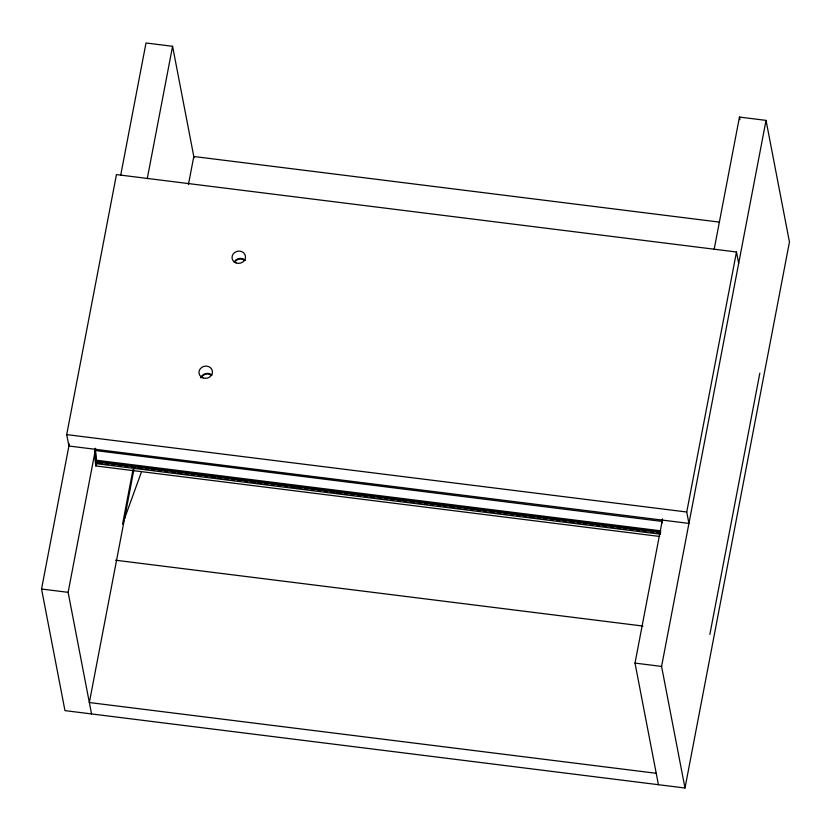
<?xml version="1.0" encoding="UTF-8"?>
<svg xmlns="http://www.w3.org/2000/svg" width="831" height="831" viewBox="0 0 831 831"><rect width="100%" height="100%" fill="white"/><g stroke="black" fill="none" stroke-linecap="round" stroke-linejoin="round"><path stroke-width="1.25" d="M736.484 251.99L686.738 512.01L688.93 523.416L68.911 446.008L66.709 434.613L116.454 174.583L736.484 251.99L738.676 263.385M714.141 249.435L739.465 117.067L766.037 120.381L789.45 241.987L684.993 788.017L64.963 710.619L41.55 589.013L69.305 443.92M120.682 175.351L146.007 42.983L172.578 46.297L194.039 157.765M91.535 713.933L68.121 592.337L95.638 448.511M147.253 178.675L172.578 46.297M132.981 469.671L122.562 524.101L141.187 472.652M133.905 469.608L89.343 702.538L656.23 773.297M188.44 184.503L193.8 156.498L719.459 222.116M662.4 519.063L662.421 521.463A9.847 1.433 -82.9 0 0 662.255 522.855M658.422 784.703L635.009 663.096L662.515 519.271M684.993 788.017L661.58 666.42L766.037 120.381M709.861 634.406L759.825 373.212M94.973 458.4L95.742 465.931L659.658 536.462M95.742 465.931L96.552 463.688L96.043 460.187L660.77 530.822M66.709 434.613L686.738 512.01M662.421 521.463L95.181 450.516L95.15 448.273M96.354 461.163L660.593 531.736M96.043 462.057L660.77 532.692M95.472 462.524L101.901 463.334M105.755 463.812L108.331 464.134M112.185 464.622L114.761 464.945M118.615 465.422L121.181 465.744M125.045 466.233L127.61 466.544M131.475 467.032L135.328 467.51M137.894 467.832L141.758 468.32M145.612 468.798L148.178 469.12M152.042 469.608L154.608 469.93M158.472 470.408L161.037 470.73M164.891 471.208L167.467 471.53M171.321 472.018L175.175 472.496M177.751 472.818L181.605 473.306M185.469 473.784L188.035 474.106M191.888 474.584L194.464 474.906M198.318 475.394L200.894 475.716M204.748 476.194L207.314 476.516M211.178 477.004L215.032 477.482M217.608 477.804L221.462 478.282M225.315 478.77L227.891 479.092M231.745 479.57L234.311 479.892M238.175 480.38L240.741 480.702M244.605 481.18L247.171 481.502M251.024 481.99L254.888 482.468M257.454 482.79L261.308 483.268M265.172 483.756L267.738 484.078M271.602 484.556L274.168 484.878M278.021 485.366L280.598 485.688M284.451 486.166L287.027 486.488M290.881 486.966L294.735 487.454M297.311 487.776L301.165 488.254M305.019 488.742L307.595 489.064M311.448 489.542L314.025 489.864M317.878 490.342L320.444 490.664M324.308 491.152L326.874 491.474M330.738 491.952L334.592 492.44M337.157 492.762L341.022 493.24M344.875 493.728L347.441 494.04M351.305 494.528L353.871 494.85M357.725 495.328L360.301 495.65M364.155 496.138L366.731 496.46M370.584 496.938L374.438 497.426M378.302 497.904L380.868 498.226M384.722 498.704L387.298 499.026M391.152 499.514L393.728 499.836M397.582 500.314L400.158 500.636M404.011 501.124L406.577 501.446M410.441 501.924L414.295 502.402M418.149 502.89L420.725 503.212M424.579 503.69L427.155 504.012M431.009 504.5L433.574 504.822M437.438 505.3L440.004 505.622M443.858 506.1L446.434 506.422M450.288 506.91L454.152 507.388M458.006 507.876L460.571 508.198M464.436 508.676L467.001 508.998M470.855 509.486L473.431 509.798M477.285 510.286L479.861 510.608M483.715 511.086L486.291 511.408M490.145 511.896L493.998 512.374M497.852 512.862L500.428 513.184M504.282 513.662L506.858 513.984M510.712 514.462L513.288 514.784M517.142 515.272L519.707 515.594M523.572 516.072L526.137 516.394M529.991 516.882L533.855 517.36M537.709 517.838L540.285 518.16M544.139 518.648L546.705 518.97M550.569 519.448L553.134 519.77M556.988 520.258L559.564 520.58M563.418 521.058L565.994 521.38M569.848 521.858L573.702 522.346M577.566 522.824L580.131 523.146M583.985 523.634L586.561 523.956M590.415 524.434L592.991 524.756M596.845 525.244L599.421 525.556M603.275 526.044L605.841 526.366M610.982 527.01L613.558 527.332M617.412 527.81L619.988 528.132M623.842 528.62L626.418 528.942M630.272 529.42L632.838 529.742M636.702 530.22L639.268 530.542M643.121 531.03L645.697 531.352M650.839 531.996L653.415 532.318M657.269 532.796L659.835 533.118M96.552 463.688L660.479 534.219M115.561 560.219L642.965 626.055M41.55 589.013L68.121 592.337M635.009 663.096L661.58 666.42M739.465 117.067L739.954 119.602M234.134 261.983A6.762 6.108 -10.9 0 1 245.415 260.446M234.571 262.347A6.316 5.703 -10.9 0 1 244.802 260.612M200.707 377.804A6.762 6.108 -10.9 0 1 212.03 375.113M201.32 377.71A6.316 5.703 -10.9 0 1 211.417 375.321M95.243 450.444A9.286 2.046 77.9 0 1 96.282 459.792M94.443 451.534A7.957 1.205 78.5 0 1 95.077 457.777M202.972 377.918A6.762 6.108 -10.9 0 0 212.424 371.343A6.762 6.108 -10.9 0 0 201.746 367.395A6.762 6.108 -10.9 0 0 202.972 377.918M236.046 262.928A6.762 6.108 -10.9 0 0 245.488 256.353A6.762 6.108 -10.9 0 0 234.809 252.406A6.762 6.108 -10.9 0 0 236.046 262.928"/></g></svg>
